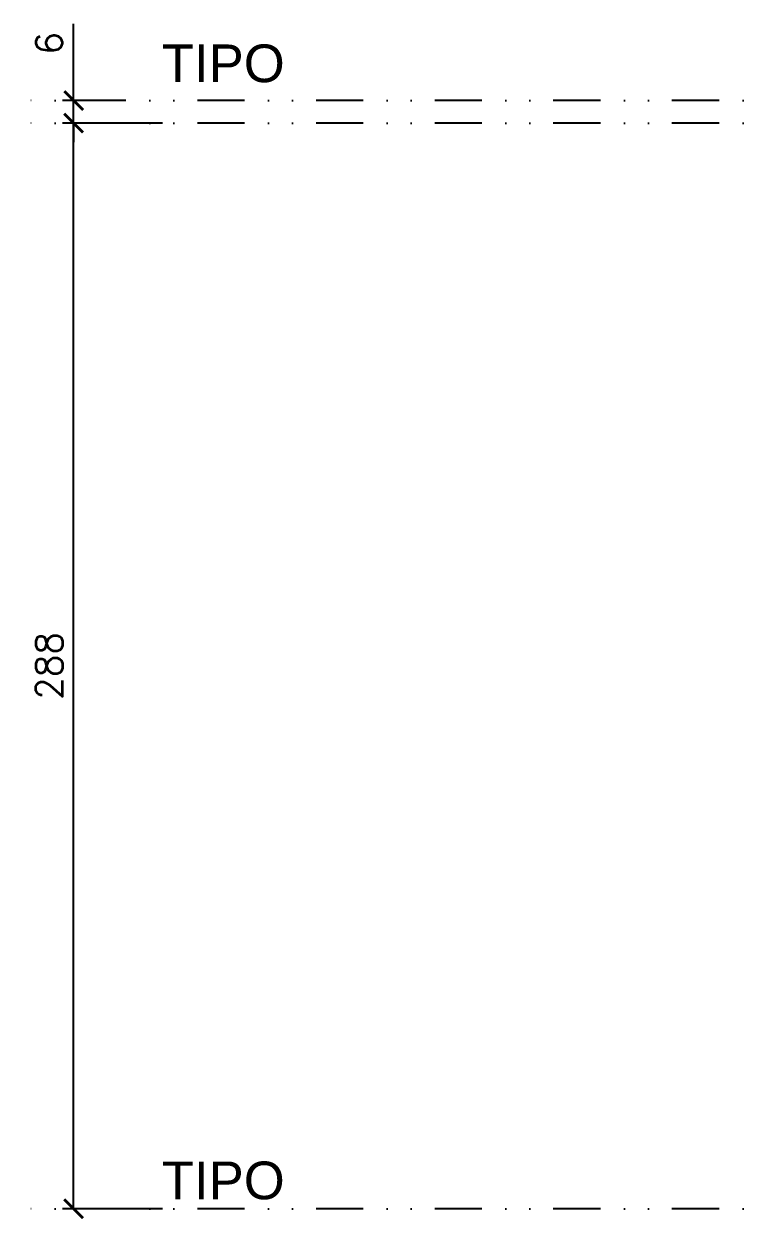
# Model space of a CAD drawing. Extents: x -23436 to 4767, y -3862 to 10024.
# Drawn here: x -17053.4 to -16860.1, y 5623.5 to 5940.6 of the extents above; entities that cross this region are included whole.
import ezdxf
from ezdxf.enums import TextEntityAlignment as Align

# ---------------------------------------------------------------- set-up
doc = ezdxf.new("R2010")
doc.units = 0
doc.header["$PDMODE"] = 2
doc.header["$PDSIZE"] = 10
doc.linetypes.add('DIVIDE2', pattern=[0.625, 0.25, -0.125, 0, -0.125, 0, -0.125])
doc.layers.get('0').update_dxf_attribs({"lineweight": 13})
doc.layers.get('Defpoints').update_dxf_attribs({"lineweight": 13})
doc.layers.add('cotas', color=4, linetype='Continuous', lineweight=13)
doc.layers.add('Nível', color=160, linetype='Continuous')
doc.layers.add('Texto Nível', color=251, linetype='Continuous')
doc.styles.add('ARIAL', font='arial.ttf', dxfattribs={"oblique": 15, "height": 25})
doc.styles.add('ROMANS', font='romans.shx')
doc.dimstyles.new('PAINEL', dxfattribs={"dimtxt": 7, "dimasz": 5, "dimexe": 3, "dimexo": 3, "dimgap": 3, "dimtad": 1, "dimdec": 1, "dimzin": 12, "dimdsep": 46, "dimtxsty": 'ROMANS', "dimblk": 'ARCHTICK', "dimcen": 0, "dimclrd": 4, "dimclre": 4, "dimclrt": 1, "dimadec": 1, "dimazin": 3, "dimtfac": 1, "dimtdec": 1, "dimtmove": 0, "dimatfit": 3, "dimldrblk": 'OBLIQUE', "dimfxl": 0, "dimtolj": 1, "dimtzin": 12, "dimarcsym": 0})

# ---------------------------------------------------------------- blocks, each defined once
blk = doc.blocks.new('_ArchTick')
at = {"color": 0, "linetype": 'ByBlock', "const_width": 0.15}
blk.add_lwpolyline([(-0.5, -0.5), (0.5, 0.5)], dxfattribs=at)
blk = doc.blocks.new('*D5053')
at = {"layer": 'cotas', "color": 4, "lineweight": -2, "transparency": 16777216}
for p, q in [((-17016.68, 5914.26), (-17043.2, 5914.26)), ((-17040.2, 5626.26), (-17040.2, 5914.26)), ((-17016.68, 5626.26), (-17043.2, 5626.26))]:
    blk.add_line(p, q, dxfattribs=at)
at = {"layer": 'Defpoints', "color": 0, "transparency": 16777216}
for p in [(-17040.2, 5914.26), (-17013.68, 5914.26), (-17013.68, 5626.26)]:
    blk.add_point(p, dxfattribs=at)
at = {"layer": 'cotas', "color": 4, "lineweight": -2, "transparency": 16777216, "xscale": 5, "yscale": 5, "zscale": 5}
for p, rotation in [((-17040.2, 5914.26), 90), ((-17040.2, 5626.26), 270)]:
    blk.add_blockref('_ArchTick', p, dxfattribs=dict(at, rotation=rotation))
at = {"layer": 'cotas', "color": 1, "transparency": 16777216, "insert": (-17046.7, 5770.26), "char_height": 7, "attachment_point": 5, "rotation": 90, "style": 'ROMANS'}
blk.add_mtext('\\A1;288', dxfattribs=at)
blk = doc.blocks.new('_OBLIQUE')
at = {"color": 0, "linetype": 'ByBlock', "lineweight": -2}
for p, q in [((0, 0), (-1, 0)), ((-0.5, -0.5), (0.5, 0.5))]:
    blk.add_line(p, q, dxfattribs=at)
blk = doc.blocks.new('*D5054')
at = {"layer": 'cotas', "color": 4, "lineweight": -2, "transparency": 16777216}
for p, q in [((-17040.2, 5920.26), (-17040.2, 5940.59)), ((-17029.53, 5920.26), (-17043.2, 5920.26)), ((-17040.2, 5914.26), (-17040.2, 5920.26)), ((-17029.53, 5914.26), (-17043.2, 5914.26)), ((-17040.2, 5914.26), (-17040.2, 5909.26))]:
    blk.add_line(p, q, dxfattribs=at)
at = {"layer": 'Defpoints', "color": 0, "transparency": 16777216}
for p in [(-17040.2, 5920.26), (-17026.53, 5920.26), (-17026.53, 5914.26)]:
    blk.add_point(p, dxfattribs=at)
at = {"layer": 'cotas', "color": 4, "lineweight": -2, "transparency": 16777216, "xscale": 5, "yscale": 5, "zscale": 5}
for p, rotation in [((-17040.2, 5920.26), 270), ((-17040.2, 5914.26), 90)]:
    blk.add_blockref('_ArchTick', p, dxfattribs=dict(at, rotation=rotation))
at = {"layer": 'cotas', "color": 1, "transparency": 16777216, "insert": (-17046.7, 5935.43), "char_height": 7, "attachment_point": 5, "rotation": 90, "style": 'ROMANS'}
blk.add_mtext('\\A1;6', dxfattribs=at)

msp = doc.modelspace()

# ---------------------------------------------------------------- linework, layer by layer
at = {"layer": 'Nível', "linetype": 'DIVIDE2', "ltscale": 50}
for p, q in [((-16051.377, 5920.259), (-17053.387, 5920.259)), ((-16051.377, 5914.259), (-17053.387, 5914.259)), ((-16051.377, 5626.259), (-17053.387, 5626.259))]:
    msp.add_line(p, q, dxfattribs=at)

# ---------------------------------------------------------------- texts
at = {"layer": 'Texto Nível', "style": 'ARIAL'}
for p in [(-16984.231, 5925.135), (-16984.231, 5628.76)]:
    msp.add_text('TIPO', height=10, dxfattribs=at).set_placement(p, align=Align.RIGHT)

# ---------------------------------------------------------------- dimensions: what is measured, and where the dimension line sits
at = {"layer": 'cotas', "color": 2}
for base, p1, p2, picture, middle in [((-17040.203, 5920.259), (-17026.525, 5914.259), (-17026.525, 5920.259), '*D5054', (-17046.703, 5935.426)), ((-17040.203, 5914.259), (-17013.679, 5626.259), (-17013.679, 5914.259), '*D5053', (-17046.703, 5770.259))]:
    dim = msp.add_linear_dim(base=base, p1=p1, p2=p2, angle=90, dimstyle='PAINEL', override={"dimarcsym": 2}, dxfattribs=at)
    dim.commit()
    dim.dimension.update_dxf_attribs({"geometry": picture, "text_midpoint": middle})

doc.saveas('drawing.dxf')
